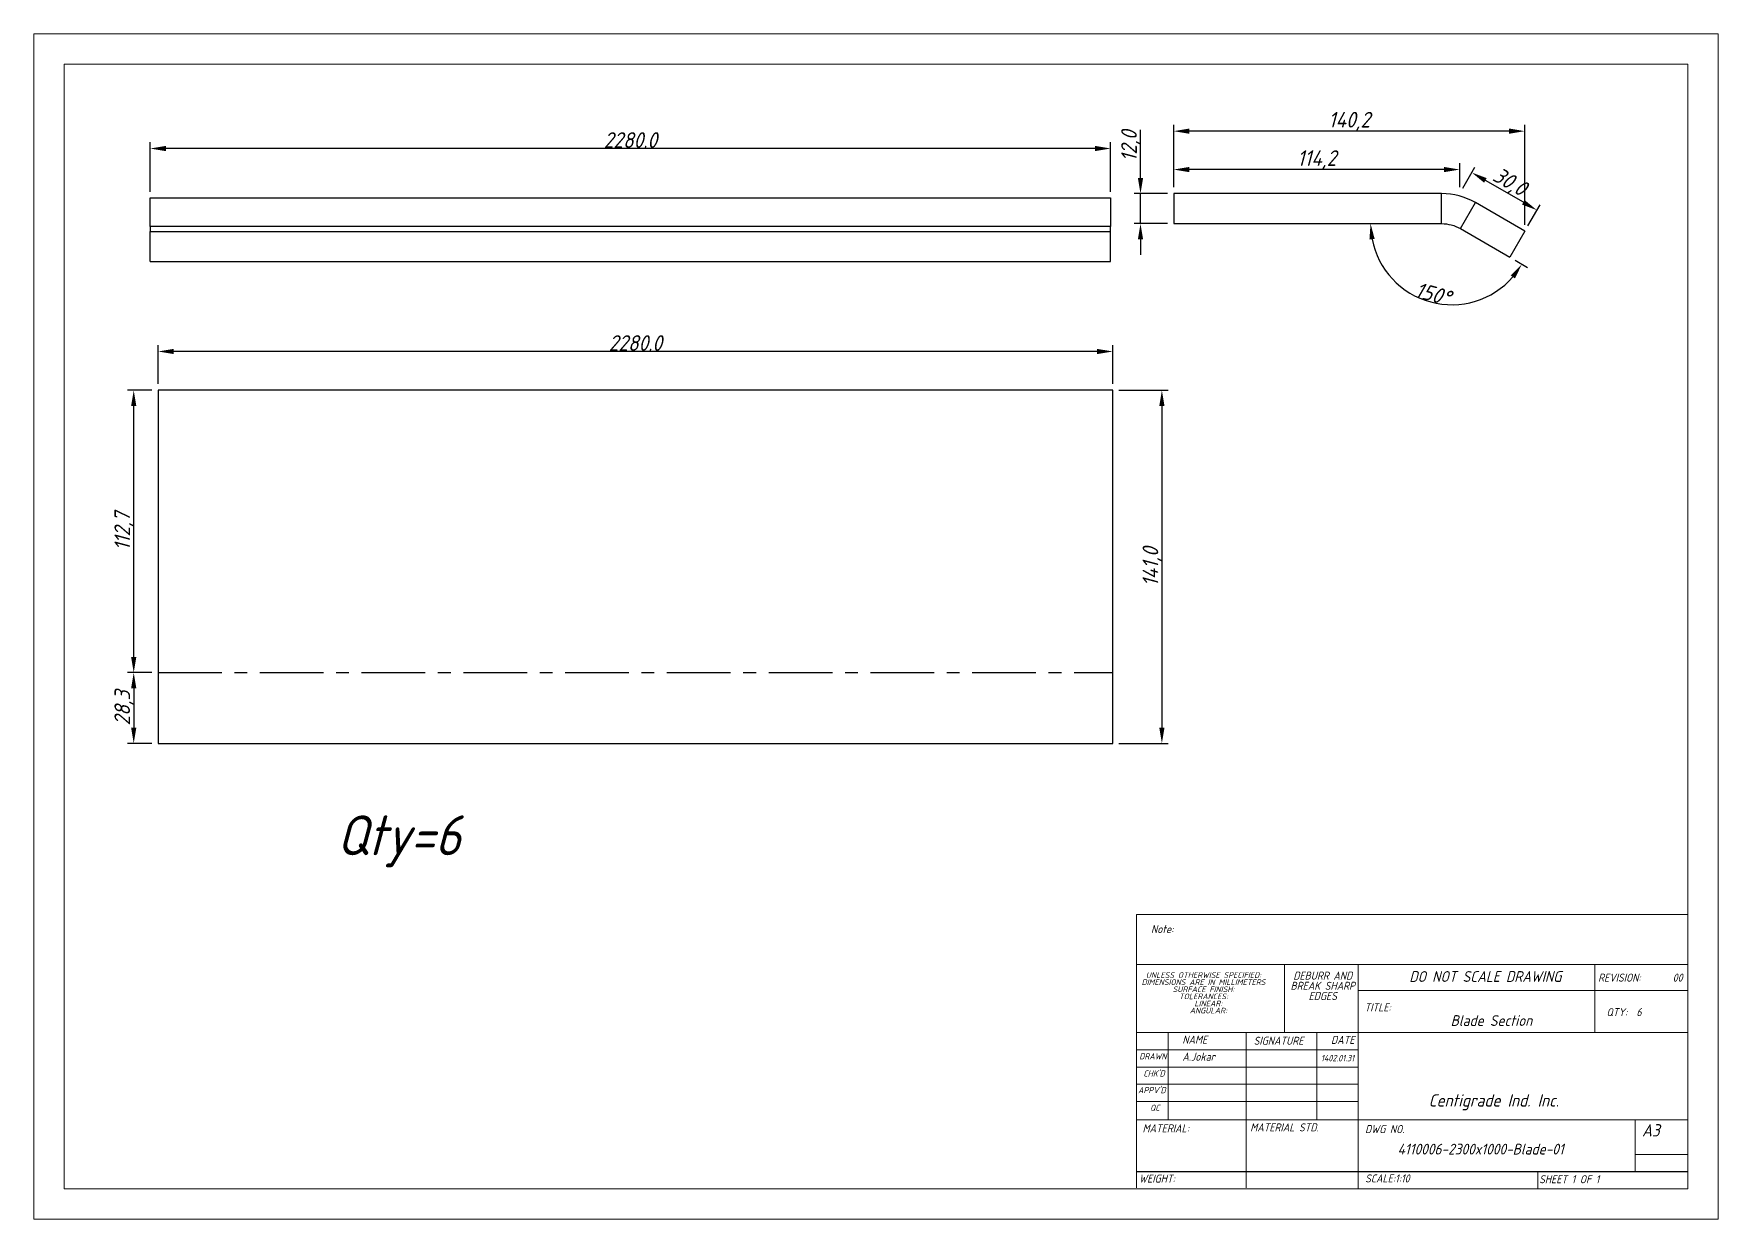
# Model space of a CAD drawing. Header units: millimetres. Extents: x -1142 to 2568, y 2116 to 2589.
# Drawn here: x -352 to 320, y 2116 to 2589 of the extents above; entities that cross this region are included whole.
import ezdxf

# ---------------------------------------------------------------- set-up
doc = ezdxf.new("R2010")
doc.units = ezdxf.units.MM
doc.header["$LTSCALE"] = 2
doc.header["$PDSIZE"] = -1
doc.linetypes.add('CENTERX2', pattern=[20.32, 12.7, -2.54, 2.54, -2.54])
doc.linetypes.add('SLD-Solid', pattern=[0])
doc.styles.add('GENISO', font='geniso.shx', dxfattribs={"oblique": 15})
doc.dimstyles.new('Scale', dxfattribs={"dimscale": 2.5, "dimtxt": 2.5, "dimasz": 2.5, "dimexe": 1, "dimexo": 1, "dimgap": 0.1, "dimtad": 1, "dimdec": 1, "dimzin": 0, "dimtxsty": 'GENISO', "dimcen": 2.5, "dimclrd": 1, "dimclre": 1, "dimclrt": 256, "dimadec": 0, "dimazin": 0, "dimtfac": 1, "dimtdec": 1, "dimtmove": 0, "dimatfit": 3, "dimfxl": 1, "dimtzin": 0, "dimlwd": -1, "dimlwe": -1, "dimarcsym": 0})

# ---------------------------------------------------------------- blocks, each defined once
blk = doc.blocks.new('*D3')
at = {"color": 1, "transparency": 16777216}
for p, q in [((-305.92, 2525.88), (-305.92, 2545.63)), ((71.34, 2543.13), (-299.67, 2543.13)), ((77.59, 2525.88), (77.59, 2545.63))]:
    blk.add_line(p, q, dxfattribs=at)
for points in [[(-299.67, 2544.18), (-299.67, 2542.09), (-305.92, 2543.13)], [(71.34, 2544.18), (71.34, 2542.09), (77.59, 2543.13)]]:
    blk.add_solid(points, dxfattribs=at)
at = {"layer": 'Defpoints', "color": 0, "transparency": 16777216}
for p in [(-305.92, 2543.13), (-305.92, 2523.38), (77.59, 2523.38)]:
    blk.add_point(p, dxfattribs=at)
at = {"transparency": 16777216, "insert": (-114.17, 2546.51), "char_height": 6.25, "attachment_point": 5, "style": 'GENISO'}
blk.add_mtext('2280.0', dxfattribs=at)
blk = doc.blocks.new('*D4')
at = {"color": 1, "transparency": 16777216}
for p, q in [((102.76, 2527.65), (102.76, 2552.56)), ((236.71, 2550.06), (109.01, 2550.06)), ((242.96, 2512.65), (242.96, 2552.56))]:
    blk.add_line(p, q, dxfattribs=at)
for points in [[(109.01, 2551.11), (109.01, 2549.02), (102.76, 2550.06)], [(236.71, 2551.11), (236.71, 2549.02), (242.96, 2550.06)]]:
    blk.add_solid(points, dxfattribs=at)
at = {"layer": 'Defpoints', "color": 0, "transparency": 16777216}
for p in [(102.76, 2550.06), (102.76, 2525.15), (242.96, 2510.15)]:
    blk.add_point(p, dxfattribs=at)
at = {"transparency": 16777216, "insert": (172.86, 2553.91), "char_height": 6.25, "attachment_point": 5, "style": 'GENISO'}
blk.add_mtext('140,2', dxfattribs=at)
blk = doc.blocks.new('*D5')
at = {"color": 1, "transparency": 16777216}
for p, q in [((218.22, 2527.32), (223.06, 2535.69)), ((242.38, 2521.65), (227.23, 2530.4)), ((244.21, 2512.32), (249.04, 2520.69))]:
    blk.add_line(p, q, dxfattribs=at)
for points in [[(227.75, 2531.31), (226.7, 2529.5), (221.81, 2533.53)], [(242.9, 2522.56), (241.86, 2520.75), (247.79, 2518.53)]]:
    blk.add_solid(points, dxfattribs=at)
at = {"layer": 'Defpoints', "color": 0, "transparency": 16777216}
for p in [(221.81, 2533.53), (216.97, 2525.15), (242.96, 2510.15)]:
    blk.add_point(p, dxfattribs=at)
at = {"transparency": 16777216, "insert": (236.72, 2529.36), "char_height": 6.25, "attachment_point": 5, "rotation": 330, "style": 'GENISO'}
blk.add_mtext('30,0', dxfattribs=at)
blk = doc.blocks.new('*D6')
at = {"color": 1, "transparency": 16777216}
for p, q in [((102.76, 2527.65), (102.76, 2537.24)), ((216.97, 2527.65), (216.97, 2537.24)), ((210.72, 2534.74), (109.01, 2534.74))]:
    blk.add_line(p, q, dxfattribs=at)
for points in [[(109.01, 2535.78), (109.01, 2533.7), (102.76, 2534.74)], [(210.72, 2535.78), (210.72, 2533.7), (216.97, 2534.74)]]:
    blk.add_solid(points, dxfattribs=at)
at = {"layer": 'Defpoints', "color": 0, "transparency": 16777216}
for p in [(102.76, 2534.74), (102.76, 2525.15), (216.97, 2525.15)]:
    blk.add_point(p, dxfattribs=at)
at = {"transparency": 16777216, "insert": (159.87, 2538.58), "char_height": 6.25, "attachment_point": 5, "style": 'GENISO'}
blk.add_mtext('114,2', dxfattribs=at)
blk = doc.blocks.new('*D7')
at = {"color": 1, "transparency": 16777216}
for p, q in [((89.51, 2531.4), (89.51, 2550.59)), ((100.26, 2525.15), (87.01, 2525.15)), ((89.51, 2513.15), (89.51, 2525.15)), ((100.26, 2513.15), (87.01, 2513.15)), ((89.51, 2506.9), (89.51, 2500.65))]:
    blk.add_line(p, q, dxfattribs=at)
for points in [[(88.47, 2531.4), (90.55, 2531.4), (89.51, 2525.15)], [(88.47, 2506.9), (90.55, 2506.9), (89.51, 2513.15)]]:
    blk.add_solid(points, dxfattribs=at)
at = {"layer": 'Defpoints', "color": 0, "transparency": 16777216}
for p in [(89.51, 2525.15), (102.76, 2525.15), (102.76, 2513.15)]:
    blk.add_point(p, dxfattribs=at)
at = {"transparency": 16777216, "insert": (85.66, 2544.12), "char_height": 6.25, "attachment_point": 5, "rotation": 90, "style": 'GENISO'}
blk.add_mtext('12,0', dxfattribs=at)
blk = doc.blocks.new('*D8')
at = {"color": 1, "transparency": 16777216}
blk.add_line((239.12, 2498.51), (243.98, 2495.7), dxfattribs=at)
blk.add_arc((213.76, 2513.15), 32.39, 191.07176, 318.92824, dxfattribs=at)
for points in [[(180.93, 2506.83), (183.01, 2507.03), (181.37, 2513.15)], [(237.33, 2492.47), (239.03, 2491.26), (241.81, 2496.95)]]:
    blk.add_solid(points, dxfattribs=at)
at = {"layer": 'Defpoints', "color": 0, "transparency": 16777216}
for p in [(102.76, 2513.15), (209.74, 2513.15), (217.24, 2511.14), (236.96, 2499.76), (192.94, 2488.34)]:
    blk.add_point(p, dxfattribs=at)
at = {"transparency": 16777216, "insert": (206.25, 2485.12), "char_height": 6.25, "attachment_point": 5, "rotation": 345, "style": 'GENISO'}
blk.add_mtext('150°', dxfattribs=at)
blk = doc.blocks.new('*D9')
at = {"color": 1, "transparency": 16777216}
for p, q in [((80.91, 2446.64), (100.55, 2446.64)), ((98.05, 2440.39), (98.05, 2311.89)), ((80.91, 2305.64), (100.55, 2305.64))]:
    blk.add_line(p, q, dxfattribs=at)
for points in [[(97.01, 2440.39), (99.09, 2440.39), (98.05, 2446.64)], [(97.01, 2311.89), (99.09, 2311.89), (98.05, 2305.64)]]:
    blk.add_solid(points, dxfattribs=at)
at = {"layer": 'Defpoints', "color": 0, "transparency": 16777216}
for p in [(78.41, 2446.64), (78.41, 2305.64), (98.05, 2305.64)]:
    blk.add_point(p, dxfattribs=at)
at = {"transparency": 16777216, "insert": (94.21, 2376.14), "char_height": 6.25, "attachment_point": 5, "rotation": 90, "style": 'GENISO'}
blk.add_mtext('141,0', dxfattribs=at)
blk = doc.blocks.new('*D10')
at = {"color": 1, "transparency": 16777216}
for p, q in [((-302.78, 2449.14), (-302.78, 2464.61)), ((72.16, 2462.11), (-296.53, 2462.11)), ((78.41, 2449.14), (78.41, 2464.61))]:
    blk.add_line(p, q, dxfattribs=at)
for points in [[(-296.53, 2463.15), (-296.53, 2461.07), (-302.78, 2462.11)], [(72.16, 2463.15), (72.16, 2461.07), (78.41, 2462.11)]]:
    blk.add_solid(points, dxfattribs=at)
at = {"layer": 'Defpoints', "color": 0, "transparency": 16777216}
for p in [(-302.78, 2462.11), (-302.78, 2446.64), (78.41, 2446.64)]:
    blk.add_point(p, dxfattribs=at)
at = {"transparency": 16777216, "insert": (-112.19, 2465.48), "char_height": 6.25, "attachment_point": 5, "style": 'GENISO'}
blk.add_mtext('2280.0', dxfattribs=at)
blk = doc.blocks.new('*D11')
at = {"color": 1, "transparency": 16777216}
for p, q in [((-305.28, 2333.94), (-315, 2333.94)), ((-312.5, 2327.69), (-312.5, 2311.89)), ((-305.28, 2305.64), (-315, 2305.64))]:
    blk.add_line(p, q, dxfattribs=at)
for points in [[(-313.54, 2327.69), (-311.46, 2327.69), (-312.5, 2333.94)], [(-313.54, 2311.89), (-311.46, 2311.89), (-312.5, 2305.64)]]:
    blk.add_solid(points, dxfattribs=at)
at = {"layer": 'Defpoints', "color": 0, "transparency": 16777216}
for p in [(-302.78, 2333.94), (-312.5, 2305.64), (-302.78, 2305.64)]:
    blk.add_point(p, dxfattribs=at)
at = {"transparency": 16777216, "insert": (-316.35, 2319.79), "char_height": 6.25, "attachment_point": 5, "rotation": 90, "style": 'GENISO'}
blk.add_mtext('28,3', dxfattribs=at)
blk = doc.blocks.new('*D12')
at = {"color": 1, "transparency": 16777216}
for p, q in [((-305.28, 2446.64), (-315, 2446.64)), ((-312.5, 2340.19), (-312.5, 2440.39)), ((-305.28, 2333.94), (-315, 2333.94))]:
    blk.add_line(p, q, dxfattribs=at)
for points in [[(-313.54, 2440.39), (-311.46, 2440.39), (-312.5, 2446.64)], [(-313.54, 2340.19), (-311.46, 2340.19), (-312.5, 2333.94)]]:
    blk.add_solid(points, dxfattribs=at)
at = {"layer": 'Defpoints', "color": 0, "transparency": 16777216}
for p in [(-312.5, 2446.64), (-302.78, 2446.64), (-302.78, 2333.94)]:
    blk.add_point(p, dxfattribs=at)
at = {"transparency": 16777216, "insert": (-316.35, 2390.29), "char_height": 6.25, "attachment_point": 5, "rotation": 90, "style": 'GENISO'}
blk.add_mtext('112,7', dxfattribs=at)

msp = doc.modelspace()

# ---------------------------------------------------------------- linework, layer by layer
at = {"color": 7, "linetype": 'Continuous', "lineweight": 25}
for p, q in [((-305.92, 2523.38), (77.59, 2523.38)), ((-305.92, 2512), (-305.92, 2523.38)), ((77.59, 2523.38), (77.59, 2512)), ((102.76, 2525.15), (102.76, 2513.15)), ((209.74, 2513.15), (209.74, 2525.15)), ((217.24, 2511.14), (223.24, 2521.53)), ((77.59, 2512), (-305.92, 2512)), ((-305.92, 2512), (-305.92, 2509.99)), ((-305.92, 2509.99), (77.59, 2509.99)), ((-305.92, 2497.99), (-305.92, 2509.99)), ((77.59, 2509.99), (77.59, 2512)), ((77.59, 2497.99), (77.59, 2509.99)), ((242.96, 2510.15), (236.96, 2499.76)), ((-305.92, 2497.99), (77.59, 2497.99))]:
    msp.add_line(p, q, dxfattribs=at)
for p, q in [((78.41, 2446.64), (-302.78, 2446.64)), ((-302.78, 2446.64), (-302.78, 2305.64)), ((78.41, 2305.64), (78.41, 2446.64)), ((-302.78, 2305.64), (78.41, 2305.64)), ((87.96, 2134.71), (308.07, 2134.71))]:
    msp.add_line(p, q)
at = {"linetype": 'CENTERX2'}
msp.add_line((-302.78, 2333.94), (78.41, 2333.94), dxfattribs=at)
at = {"color": 7, "linetype": 'SLD-Solid', "lineweight": 0}
for p, q in [((87.96, 2237.39), (308.07, 2237.39)), ((87.96, 2237.39), (87.96, 2217.38)), ((87.96, 2217.38), (308.07, 2217.38)), ((87.96, 2217.38), (87.96, 2128.23)), ((146.96, 2217.38), (146.96, 2190.23)), ((176.46, 2217.38), (176.46, 2127.82)), ((270.94, 2190.23), (270.94, 2217.38)), ((308.07, 2207.05), (176.46, 2207.05)), ((308.07, 2190.23), (87.96, 2190.23)), ((100.6, 2190.23), (100.6, 2155.38)), ((131.71, 2190.23), (131.71, 2128.23)), ((159.92, 2190.23), (159.92, 2155.38)), ((176.46, 2128.23), (176.46, 2190.23)), ((176.46, 2183.34), (87.96, 2183.34)), ((176.46, 2176.45), (87.96, 2176.45)), ((176.46, 2169.56), (87.96, 2169.56)), ((176.46, 2162.67), (87.96, 2162.67)), ((104.81, 2155.38), (87.96, 2155.38)), ((104.81, 2155.38), (308.07, 2155.38)), ((287, 2134.71), (287, 2155.38)), ((308.07, 2141.6), (287, 2141.6)), ((248.1, 2127.82), (248.1, 2134.71))]:
    msp.add_line(p, q, dxfattribs=at)
for points in [[(-352.44, 2588.97), (320.23, 2588.97), (320.23, 2115.67), (-352.44, 2115.67)], [(-340.29, 2576.81), (308.07, 2576.81), (308.07, 2127.82), (-340.29, 2127.82)]]:
    msp.add_lwpolyline(points, close=True, dxfattribs=at)
at = {"color": 7, "linetype": 'Continuous', "lineweight": 25}
for points in [[(242.96, 2510.15), (223.24, 2521.53, 0.131652), (209.74, 2525.15), (102.76, 2525.15)], [(102.76, 2513.15), (209.74, 2513.15, -0.131652), (217.24, 2511.14), (236.96, 2499.76)]]:
    msp.add_lwpolyline(points, format="xyb", dxfattribs=at)

# ---------------------------------------------------------------- texts
at = {"style": 'GENISO', "oblique": 15}
msp.add_text('Qty=6', height=15.911, dxfattribs=at).set_placement((-231.47, 2261.02))
at = {"attachment_point": 5, "style": 'GENISO'}
for s, insert, char_height in [('Note:', (98.21, 2231.53), 3.196), ('UNLESS OTHERWISE SPECIFIED:', (114.68, 2213.17), 2.237), ('DEBURR AND', (162.28, 2212.93), 3.196), ('DO NOT SCALE DRAWING', (227.21, 2212.59), 4.302), ('REVISION:       00', (289.1, 2212.14), 3.1958), ('DIMENSIONS ARE IN MILLIMETERS', (114.68, 2210.34), 2.237), ('SURFACE FINISH:', (114.68, 2207.5), 2.237), ('BREAK SHARP', (162.28, 2208.88), 3.1958), ('EDGES', (162.28, 2204.82), 3.196), ('TOLERANCES:', (114.68, 2204.66), 2.237), ('ANGULAR:', (116.6, 2198.99), 2.237), ('LINEAR:', (116.6, 2201.83), 2.237), ('TITLE:', (184.22, 2200.25), 3.196), ('QTY:  6', (282.58, 2198.36), 3.196), ('Blade Section', (229.63, 2195.01), 4.302), ('NAME', (111.17, 2187.39), 3.196), ('SIGNATURE', (144.63, 2186.94), 3.196), ('DATE', (170.26, 2187.29), 3.196), ('DRAWN', (94.45, 2180.72), 2.458), ('A.Jokar', (112.74, 2180.56), 3.196), ('1402.01.31', (168.19, 2180.01), 2.557), ("CHK'D", (94.93, 2173.88), 2.458), ("APPV'D", (94.06, 2167.24), 2.458), ('QC', (95.23, 2160.19), 2.458), ('Centigrade Ind. Inc.', (230.57, 2162.38), 4.9166), ('MATERIAL:', (99.61, 2151.99), 3.196), ('MATERIAL STD.', (146.98, 2152.35), 3.1958), ('DWG NO.', (187.03, 2151.68), 3.196), ('A3', (293.28, 2151.18), 4.917), ('4110006-2300x1000-Blade-01', (225.33, 2143.68), 4.302), ('WEIGHT:', (96.1, 2131.92), 3.196), ('SCALE:1:10', (188.09, 2131.99), 3.196), ('SHEET 1 OF 1', (260.71, 2131.65), 3.1958)]:
    msp.add_mtext(s, dxfattribs=dict(at, insert=insert, char_height=char_height))

# ---------------------------------------------------------------- dimensions: what is measured, and where the dimension line sits
for base, p1, picture, middle in [((102.76, 2550.06), (242.96, 2510.15), '*D4', (172.86, 2553.91)), ((102.76, 2534.74), (216.97, 2525.15), '*D6', (159.87, 2538.58))]:
    dim = msp.add_linear_dim(base=base, p1=p1, p2=(102.76, 2525.15), dimstyle='Scale')
    dim.commit()
    dim.dimension.update_dxf_attribs({"geometry": picture, "text_midpoint": middle})
for base, p1, p2, picture, middle in [((-305.92, 2543.13), (77.59, 2523.38), (-305.92, 2523.38), '*D3', (-114.17, 2546.51)), ((-302.78, 2462.11), (78.41, 2446.64), (-302.78, 2446.64), '*D10', (-112.19, 2465.48))]:
    dim = msp.add_linear_dim(base=base, p1=p1, p2=p2, text='2280.0', dimstyle='Scale')
    dim.commit()
    dim.dimension.update_dxf_attribs({"geometry": picture, "text_midpoint": middle})
for base, p1, p2, picture, middle in [((89.51, 2525.15), (102.76, 2513.15), (102.76, 2525.15), '*D7', (85.66, 2544.12)), ((-312.5, 2446.64), (-302.78, 2333.94), (-302.78, 2446.64), '*D12', (-316.35, 2390.29)), ((98.05, 2305.64), (78.41, 2446.64), (78.41, 2305.64), '*D9', (94.21, 2376.14)), ((-312.5, 2305.64), (-302.78, 2333.94), (-302.78, 2305.64), '*D11', (-316.35, 2319.79))]:
    dim = msp.add_linear_dim(base=base, p1=p1, p2=p2, angle=90, dimstyle='Scale')
    dim.commit()
    dim.dimension.update_dxf_attribs({"geometry": picture, "text_midpoint": middle})
dim = msp.add_aligned_dim(p1=(242.96, 2510.15), p2=(216.97, 2525.15), distance=-9.68, dimstyle='Scale')
dim.commit()
dim.dimension.update_dxf_attribs({"geometry": '*D5', "text_midpoint": (236.72, 2529.36)})
dim = msp.add_angular_dim_2l(base=(192.94, 2488.34), line1=((102.76, 2513.15), (209.74, 2513.15)), line2=((217.24, 2511.14), (236.96, 2499.76)), dimstyle='Scale')
dim.commit()
dim.dimension.update_dxf_attribs({"geometry": '*D8', "text_midpoint": (206.25, 2485.12)})

doc.saveas('drawing.dxf')
